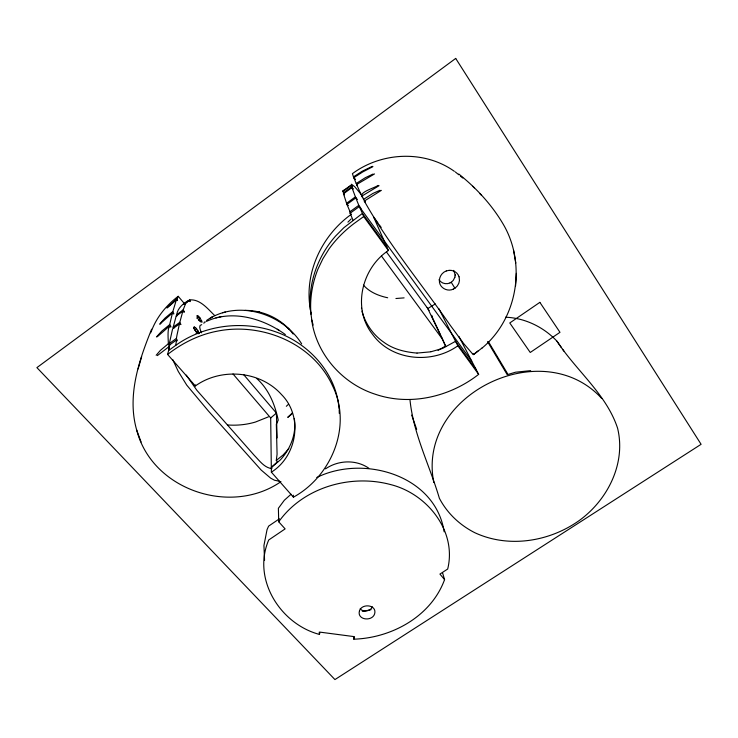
<?xml version="1.0" encoding="UTF-8"?>
<svg xmlns="http://www.w3.org/2000/svg" width="738" height="738" viewBox="0 0 738 738"><rect width="100%" height="100%" fill="white"/><g stroke="black" fill="none" stroke-linecap="round" stroke-linejoin="round"><path stroke-width="1.11" d="M233.014 373.972L270.689 417.966L271.372 472.163L293.429 497.181C331.565 476.241 352.496 426.057 332.524 385.753C313.133 343.244 261.833 322.109 217.193 331.187C199.011 334.637 182.148 343.124 167.618 354.461L195.367 385.946C221.04 367.469 260.163 370.734 281.482 394.535C303.512 416.573 297.202 456.029 271.372 472.163M455.152 275.625L455.171 274.85M361.758 195.127L354.729 186.723L351.509 184.232L352.524 186.751L351.325 185.293L343.004 191.363L344.259 194.38M343.447 191.493L343.022 190.681L343.963 190.284M481.591 348.465C516.987 319.545 526.406 265.523 504.183 225.883C492.781 205.819 476.776 188.43 458.805 174.039M516.36 273.355L515.567 285.957M439.396 280.375C439.534 276.233 442.385 272.322 446.305 270.947M203.882 323.318L204.389 322.072L205.45 321.98M455.143 275.671L454.857 277.257M184.343 311.989A2.398 0.627 52.7 0 1 182.812 311.242L179.814 322.312L180.958 324.609L179.417 323.936L177.028 334.914L176.391 338.438L177.323 340.504A2.592 0.738 52.7 0 1 176.456 340.532L175.782 345.329L168.605 350.522L167.618 354.461M176.114 340.255L169.011 345.393L168.605 350.522M170.091 344.904L169.316 343.567L172.609 328.88L179.417 323.936M195.367 385.946L195.552 384.904M381.371 190.367L364.295 201.059C389.037 244.998 421.592 283.918 450.217 325.264L463.805 343.742L472.947 354.341L473.63 354.618L481.868 348.124M184.795 304.047L178.209 296.307L177.028 299.241A2.269 0.59 52.5 0 1 177.452 300.55L176.317 300.015L172.84 311.547L173.891 313.816A2.362 0.637 52.5 0 1 173.264 313.751L172.443 313.041L169.694 324.554A2.435 0.683 52.5 0 1 170.875 327.045C166.696 324.102 168.412 341.417 168.347 343.714L168.596 344A2.537 0.747 52.7 0 1 169.583 345.541M277.663 462.006L276.298 460.438L277.073 454.211L276.344 424.202L278.244 420.116C274.933 404.738 269.01 389.572 256.833 378.566M291.058 494.239L284.324 500.263L278.383 508.288L278.724 521.803L285.126 528.897L268.724 539.976C252.11 578.343 279.361 622.706 317.737 633.951L319.443 634.366L320.024 632.143L354.526 636.673L353.825 639.182C391.62 638.019 431.176 616.405 444.571 579.634L442.569 572.817M173.799 328.392A2.482 0.692 52.6 0 0 173.144 327.377L176.216 315.975L182.812 311.242M151.622 329.213C138.818 360.799 126.881 395.909 136.678 430.014C152.102 490.032 230.893 516.379 280.947 481.656M141.65 356.657L138.126 368.926M177.443 315.67A2.389 0.646 52.6 0 0 176.806 314.692L183.208 309.757L185.662 303.502L188.891 300.624A2.306 0.572 52.7 0 0 190.219 301.574A2.306 0.572 52.7 0 0 189.97 300.329L189.712 299.905L183.448 304.48L183.947 304.259M176.677 314.526C177.886 307.894 183.135 303.576 188.67 300.366M454.848 277.276L453.243 280.403L451.25 282.285L454.912 288.263L457.246 286.049L458.815 283.309L459.47 280.422L459.073 276.851M372.376 606.848C370.78 611.175 362.902 612.706 360.209 608.73M150.69 332.856L150.949 332.257M151.355 331.288C156.53 317.248 166.354 305.283 178.209 296.307M196.834 318.253L198.079 316.03L200.136 318.115L202.166 322.109L200.773 321.934L198.227 319.148L196.889 315.661L198.079 316.03M200.136 318.115L198.688 320.191L200.921 321.473L201.659 320.569M278.724 521.803C303.189 487.329 350.55 473.787 390.688 484.589C426.961 493.657 457.08 530.834 447.689 569.035L439.931 574.072L444.571 579.634M193.494 328.364C195.432 324.803 198.374 331.869 199.195 333.272M156.161 355.255L160.441 350.329L168.347 343.714M156.447 336.962L161.687 331.196L169.731 324.591M196.382 328.622L194.887 330.32L198.956 333.548M160.616 322.949L165.072 318.078L172.84 311.547M288.853 448.612L283.124 454.968L276.298 460.438M166.936 307.728L176.769 298.844M198.199 331.076L196.004 333.207M347.93 222.12L351.14 218.955M167.092 307.94L176.317 300.015M161.207 322.884L172.443 313.041M292.451 412.8L287.737 417.376L291.861 414.027M157.259 336.768L169.334 326.242M286.326 406.297L288.586 404.175M243.623 374.563L276.418 413.096L270.689 417.966M271.888 467.984L271.372 467.403L280.394 459.857C290.569 448.815 296.741 433.501 294.287 418.418M157.36 355.615L169.103 346.583M271.372 467.403L277.719 461.508M351.011 214.527C323.539 234.352 306.215 268.411 309.425 302.497L312.395 324.388C318.687 356.814 343.843 384.129 375.144 394.193C410.199 406.26 449.876 396.887 478.648 374.36L458.898 336.454M353.004 220.219L350.116 213.227L359.323 206.557L362.423 213.411L343.843 227.719L335.569 236.068C317.82 256.068 307.995 283.207 310.421 309.978M438.898 308.715L457.837 345.799C432.081 364.369 391.491 360.91 372.478 334.259C351.971 308.41 361.795 268.014 388.409 250.514L373.742 217.304M473.676 354.332L478.123 350.891M160.164 323.834L159.712 324.166L160.912 323.299M343.022 190.874L351.343 184.897M343.271 192.941L351.685 186.806L351.325 185.293M348.059 205.478L346.565 203.282L343.502 193.78L351.952 187.627L353.161 189.094L351.685 186.806M173.033 327.238L179.814 322.312M346.565 203.282L355.402 196.862L351.952 187.627M350.854 213.651L346.934 204.371L355.808 197.922L357.155 199.546L355.402 196.862M349.646 211.963L358.806 205.33L355.808 197.922M169.316 343.567L176.391 338.438M386.841 246.944L362.423 213.411L363.677 216.575L354.139 223.466C344.628 230.653 336.122 239.094 329.139 248.761L322.93 258.687L317.921 269.167C312.22 283.41 309.637 298.936 310.984 314.24M279.37 518.832L268.623 526.12L267.045 529.635L263.936 545.53L264.564 560.216M206.677 320.375C237.498 299.167 282.636 313.29 301.657 343.862M354.6 178.448L353.474 176.843L362.275 171.188L371.638 166.668M364.978 201.705L361.804 196.123L379.074 185.69M362.727 197.092C357.469 192.526 374.978 187.867 378.05 185.422M357.506 185.376L356.214 183.513L365.328 177.701L373.068 174.048M361.214 194.86L356.648 184.509L374.526 173.928M363.447 199.426L372.875 193.457L379.987 190.266M175.782 345.329C204.214 324.997 242.451 320.144 275.302 331.694C308.438 342.939 336.177 372.93 339.037 408.612M356.214 183.513L353.797 177.664L362.653 172L372.81 166.705M454.912 288.254L453.353 289.075M451.222 282.248L450.005 282.922M435.282 303.955L427.782 308.549L386.509 252.027M438.077 350.393L445.466 346.094L442.699 339.498L381.445 255.985M210.275 318.096L212.147 317.072L210.819 317.792M325.532 468.861C338.207 460.097 355.91 459.35 368.76 468.178M206.437 321.417C232.369 309.268 263.281 318.512 285.366 334.563M189.712 299.905C200.136 298.964 207.895 309.028 214.703 315.55M268.383 416.869L255.449 422.044A72.213 66.291 4.6 0 1 227.442 424.94M453.335 289.084C447.274 292.266 438.861 287.46 439.396 280.394M449.922 282.958C446.305 284.684 441.047 283.457 439.055 279.637M316.768 477.486C363.686 454.34 435.494 475.3 444.156 531.803M446.324 270.938L449.064 270.357M431.066 351.731L442.579 348.41L455.549 341.307L476.139 369.581M430.724 351.832L417.044 353.068M222.599 312.764L225.274 312.036M371.712 166.64L372.745 166.364M217.931 317.377L215.92 317.866M220.948 316.759L218.9 317.156M194.546 327.054L193.716 327.165L194.269 329.231L198.208 333.807M530.687 370.642L515.53 372.21L507.227 374.683L487.569 341.666M395.919 298.512L404.101 297.875M449.091 270.348L451.038 270.376M244.97 310.384C263.512 310.264 282.036 319.065 293.134 334.028M201.723 324.637C197.747 325.089 200.801 330.587 201.373 332.829M279.619 481.314L274.462 480.217L270.671 478.159L261.141 470.032L208.227 410.808L186.76 385.144L178.255 371.408L172.683 359.489M271.833 468.612C264.259 467.735 259.37 460.512 254.361 455.475L196.834 390.254L186.29 375.089M505.53 317.211C525.041 317.967 543.712 327.082 557.024 341.26C576.184 370.697 606.359 394.064 617.577 428.178C626.211 463.547 607.522 500.253 578.878 520.788C549.054 541.784 508.51 548.334 474.838 532.725C459.792 525.115 447.219 513.279 439.378 498.288C429.737 465.558 413.4 434.11 409.996 399.95M417.025 353.078C405.227 352.1 393.354 349.342 383.695 342.137C373.714 335.292 366.325 324.941 362.635 313.438M451.056 270.385C454.673 270.726 457.994 273.3 459.054 276.796M387.681 297.765C378.695 295.855 369.581 292.193 363.447 285.117M365.116 202.074L364.295 201.059M197.664 316.565L199.463 317.349M194.426 327.137L194.98 327.395M355.227 179.546L354.886 178.882M277.285 329.213L279.379 330.486M454.35 171.327C424.451 149.897 381.611 152 352.423 173.651L353.474 176.843M462.791 178.033L460.521 176.179M455.3 171.926L458.778 174.758M289.01 329.093L287.313 327.626M601.784 398.511C542.052 333.106 416.214 395.273 433.824 482.523M479.82 193.577L481.434 195.229M472.744 186.262L474.313 187.867M355.218 179.537L354.821 179.066M176.216 315.975L176.271 316.048A2.389 0.646 52.6 0 0 176.659 316.427M183.208 309.757L184.316 311.704M362.69 197.277L361.804 196.123M347.893 205.616L346.934 204.371M344.342 194.878L343.502 193.78M350.993 214.407L350.116 213.227M357.441 185.589L356.648 184.509M343.548 192.083L343.004 191.363M358.806 205.33L360.9 208.494L359.323 206.557M354.526 178.67L353.834 177.71M360.218 207.858L471.72 361.168M363.677 216.575L388.409 250.514M457.837 345.799L478.648 374.36M373.815 217.258L378.105 223.18M379.341 224.887L381.186 227.442M557.024 341.26L561.397 347.524M562.633 349.305L563.878 351.085M453.732 270.394L455.171 274.84M473.63 354.591L473.159 353.788M429.073 310.606L427.201 307.515M488.344 341.546L507.569 373.714M427.782 308.549L445.946 346.666M440.798 335.467L432.136 316.943M441.259 336.445L442.228 338.511M136.678 430.014L141.078 442.007M411.693 415.116L416.684 429.285M431.795 315.357L432.173 316.786M313.152 325.089L311.814 320.015M310.79 312.349L310.984 313.087M169.463 349.627L168.753 346.343M362.017 311.076L362.303 312.644M361.472 308.097L361.583 308.715M513.547 250.33L515.797 263.097M339.176 409.645L339.286 413.446M353.52 636.866L353.825 639.182M319.25 632.06L319.443 634.366M293.327 495.189L293.429 497.181M277.073 437.911L276.418 413.096M371.057 609.671A76.66 65.064 -10.6 0 1 362.312 611.304M359.461 610.852C356.74 620.114 372.072 621.783 374.6 613.961C377.367 604.699 361.952 602.983 359.461 610.852M455.706 58.422L36.9 367.625L334.941 679.578L701.1 444.304L455.706 58.422M539.856 302.359L509.774 322.967L530.244 352.469L559.985 332.321L539.856 302.359M259.628 312.146L257.894 311.759L259.721 312.174"/></g></svg>
